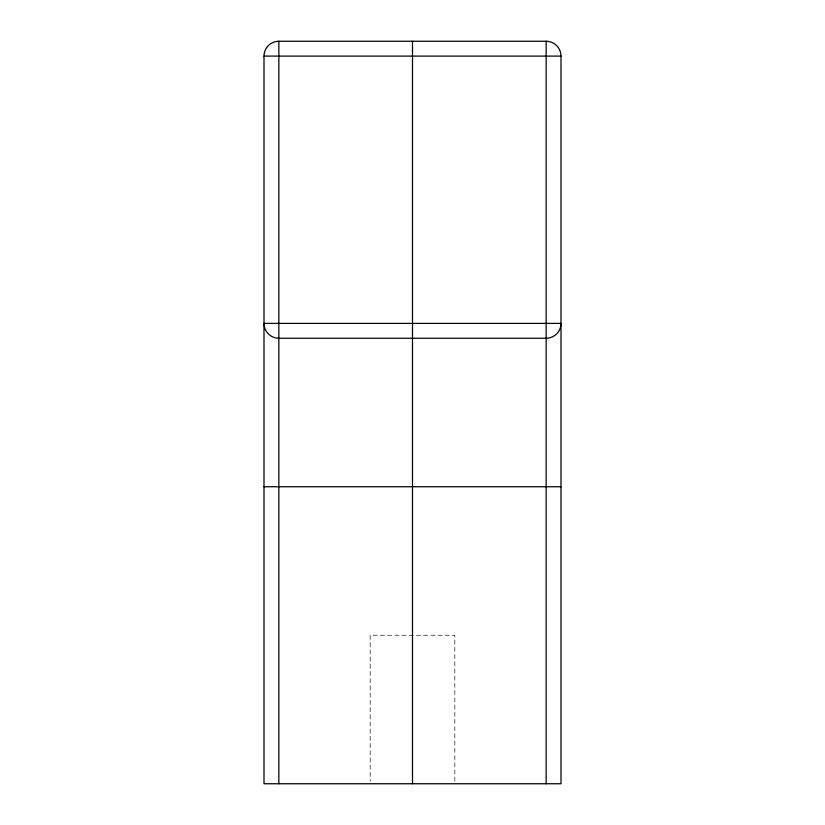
<?xml version="1.0" encoding="UTF-8"?>
<svg xmlns="http://www.w3.org/2000/svg" width="825" height="825" viewBox="0 0 825 825"><rect width="100%" height="100%" fill="white"/><g stroke="black" fill="none" stroke-linecap="round" stroke-linejoin="round"><path stroke-width="0.62" stroke-dasharray="4.12 3.09" d="M454.823 781.192L454.823 635.25L370.177 635.25L370.177 781.192"/><path stroke-width="1.24" d="M278.85 41.25L546.15 41.25A14.85 14.85 0 0 1 561 56.1L561 783.75L264 783.75L264 56.1A14.85 14.85 0 0 1 278.85 41.25L278.85 783.75M264 56.1L561 56.1M264 486.75L561 486.75M546.15 41.25L546.15 783.75M412.5 41.25L412.5 783.75M561 323.4L264 323.4A14.85 14.85 0 0 0 278.85 338.25L546.15 338.25A14.85 14.85 0 0 0 561 323.4"/></g></svg>
